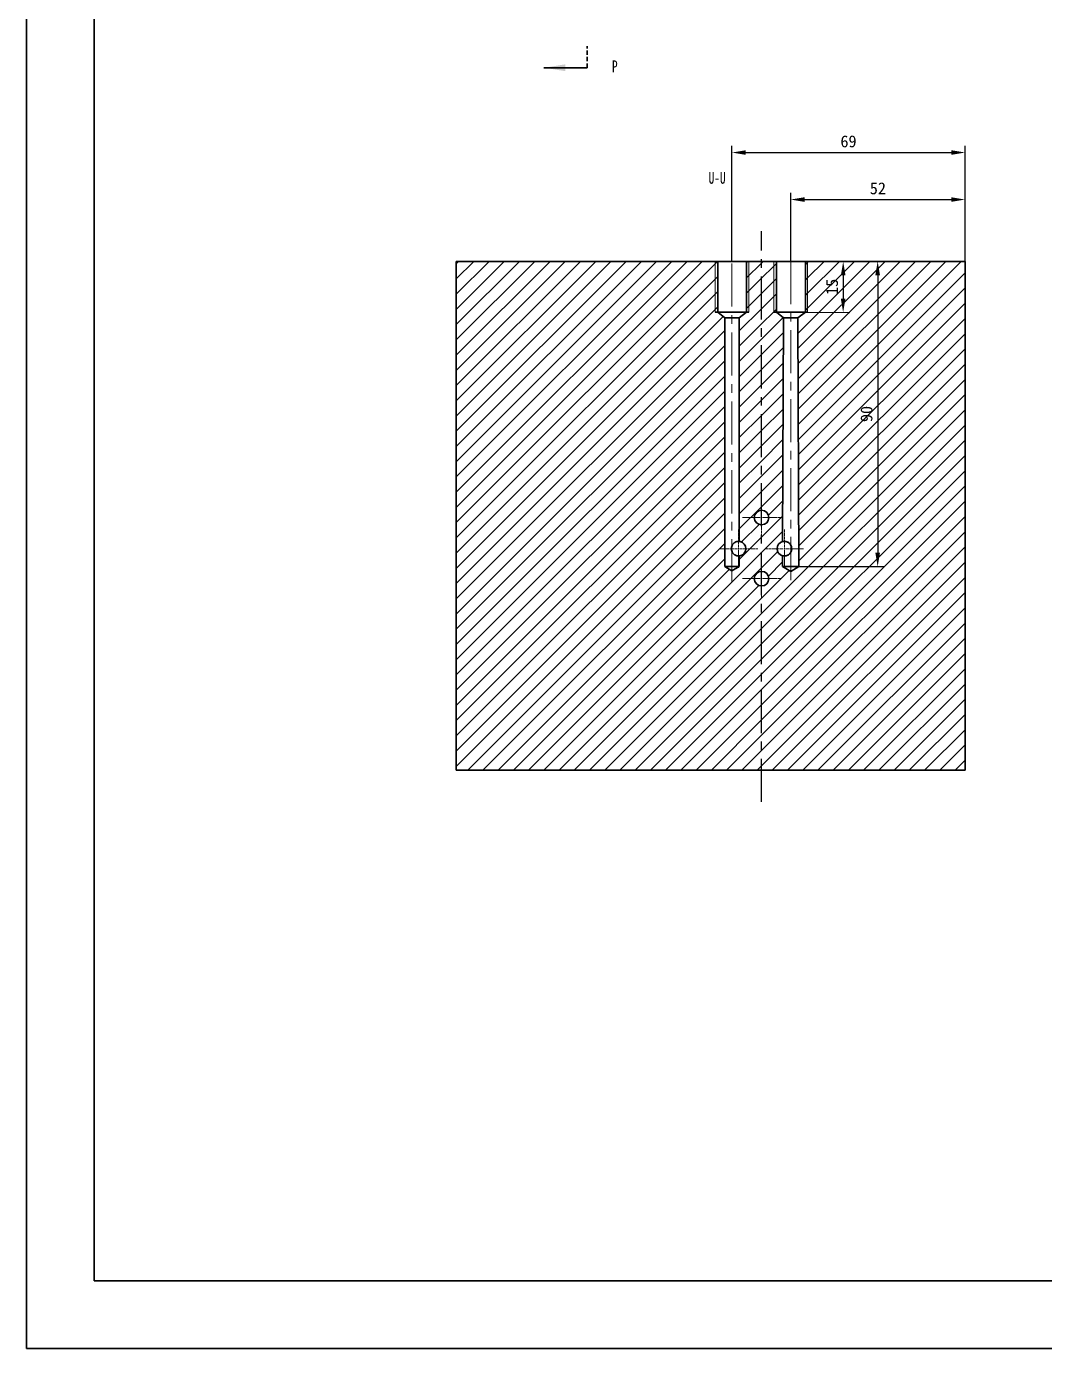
# Model space of a CAD drawing. Header units: millimetres. Extents: x 0 to 1189, y 0 to 841.
# Drawn here: x 0 to 300.2, y 0 to 389.7 of the extents above; entities that cross this region are included whole.
import ezdxf

# ---------------------------------------------------------------- set-up
doc = ezdxf.new("R2010")
doc.units = ezdxf.units.MM
doc.header["$PDSIZE"] = -1
for name, pattern in [('CENTER2', [1.125, 0.75, -0.125, 0.125, -0.125]), ('CENTERX2', [20.32, 12.7, -2.54, 2.54, -2.54]), ('HIDDEN', [1.905, 1.27, -0.635])]:
    doc.linetypes.add(name, pattern=pattern)
doc.layers.get('0').update_dxf_attribs({"lineweight": 35})
doc.layers.get('Defpoints').update_dxf_attribs({"lineweight": 35})
for name, color, linetype, lineweight in [('10', 7, 'Continuous', 35), ('5', 7, 'Continuous', 35), ('中心线层', 1, 'CENTERX2', 25), ('标注层', 4, 'Continuous', 18)]:
    doc.layers.add(name, color=color, linetype=linetype, lineweight=lineweight)
doc.styles.add('SLDTEXTSTYLE5', font='TXT', dxfattribs={"width": 0.7})
doc.dimstyles.new('ISO-25', dxfattribs={"dimtxt": 2.5, "dimasz": 2.5, "dimexe": 1.25, "dimexo": 0.625, "dimtad": 1, "dimtxsty": 'Standard', "dimcen": 2.5, "dimadec": 0, "dimazin": 0, "dimtfac": 1, "dimtmove": 0, "dimatfit": 3, "dimfxl": 1, "dimarcsym": 0})

# ---------------------------------------------------------------- blocks, each defined once
blk = doc.blocks.new('*D98')
at = {"layer": 'Defpoints', "color": 0, "lineweight": 35, "transparency": 16777216}
for p in [(230.35, 320.5), (230.33, 305.48), (240.79, 305.46)]:
    blk.add_point(p, dxfattribs=at)
at = {"layer": '标注层', "color": 0, "lineweight": -2, "transparency": 16777216}
for p, q in [((230.35, 320.5), (242.81, 320.48)), ((240.81, 316.4), (240.79, 309.54)), ((230.33, 305.48), (242.79, 305.45))]:
    blk.add_line(p, q, dxfattribs=at)
at = {"layer": '标注层', "color": 0, "lineweight": 35, "transparency": 16777216}
for points in [[(240.13, 316.4), (241.49, 316.4), (240.81, 320.48)], [(240.11, 309.54), (241.47, 309.54), (240.79, 305.46)]]:
    blk.add_solid(points, dxfattribs=at)
at = {"layer": '标注层', "color": 0, "transparency": 16777216, "insert": (237.53, 312.98), "char_height": 3.5, "attachment_point": 5, "rotation": 89.9043}
blk.add_mtext('15', dxfattribs=at)
blk = doc.blocks.new('*D99')
at = {"layer": 'Defpoints', "color": 0, "lineweight": 35, "transparency": 16777216}
for p in [(241.17, 320.5), (227.73, 230.5), (250.97, 230.5)]:
    blk.add_point(p, dxfattribs=at)
at = {"layer": '标注层', "color": 0, "lineweight": -2, "transparency": 16777216}
for p, q in [((241.17, 320.5), (252.97, 320.5)), ((250.97, 316.42), (250.97, 234.58)), ((227.73, 230.5), (252.97, 230.5))]:
    blk.add_line(p, q, dxfattribs=at)
at = {"layer": '标注层', "color": 0, "lineweight": 35, "transparency": 16777216}
for points in [[(250.29, 316.42), (251.65, 316.42), (250.97, 320.5)], [(250.29, 234.58), (251.65, 234.58), (250.97, 230.5)]]:
    blk.add_solid(points, dxfattribs=at)
at = {"layer": '标注层', "color": 0, "transparency": 16777216, "insert": (247.69, 275.5), "char_height": 3.5, "attachment_point": 5, "rotation": 90}
blk.add_mtext('90', dxfattribs=at)
blk = doc.blocks.new('*D102')
at = {"layer": 'Defpoints', "color": 0, "lineweight": 35, "transparency": 16777216}
for p in [(276.73, 338.72), (225.33, 320.5), (276.73, 320.5)]:
    blk.add_point(p, dxfattribs=at)
at = {"layer": '标注层', "color": 0, "lineweight": -2, "transparency": 16777216}
for p, q in [((225.33, 320.5), (225.33, 340.72)), ((276.73, 320.5), (276.73, 340.72)), ((229.41, 338.72), (272.65, 338.72))]:
    blk.add_line(p, q, dxfattribs=at)
at = {"layer": '标注层', "color": 0, "lineweight": 35, "transparency": 16777216}
for points in [[(229.41, 339.4), (229.41, 338.04), (225.33, 338.72)], [(272.65, 339.4), (272.65, 338.04), (276.73, 338.72)]]:
    blk.add_solid(points, dxfattribs=at)
at = {"layer": '标注层', "color": 0, "transparency": 16777216, "insert": (251.03, 342), "char_height": 3.5, "attachment_point": 5}
blk.add_mtext('52', dxfattribs=at)
blk = doc.blocks.new('*D103')
at = {"layer": 'Defpoints', "color": 0, "lineweight": 35, "transparency": 16777216}
for p in [(276.73, 352.58), (208.02, 320.5), (276.73, 320.5)]:
    blk.add_point(p, dxfattribs=at)
at = {"layer": '标注层', "color": 0, "lineweight": -2, "transparency": 16777216}
for p, q in [((208.02, 320.5), (208.02, 354.58)), ((212.1, 352.58), (272.65, 352.58)), ((276.73, 320.5), (276.73, 354.58))]:
    blk.add_line(p, q, dxfattribs=at)
at = {"layer": '标注层', "color": 0, "lineweight": 35, "transparency": 16777216}
for points in [[(212.1, 353.26), (212.1, 351.9), (208.02, 352.58)], [(272.65, 353.26), (272.65, 351.9), (276.73, 352.58)]]:
    blk.add_solid(points, dxfattribs=at)
at = {"layer": '标注层', "color": 0, "transparency": 16777216, "insert": (242.37, 355.85), "char_height": 3.5, "attachment_point": 5}
blk.add_mtext('69', dxfattribs=at)
blk = doc.blocks.new('*U151')
at = {"layer": '中心线层', "color": 0, "linetype": 'CENTER2', "lineweight": 18, "transparency": 16777216}
for p, q in [((0, 0.43), (0, 5.65)), ((-5.65, 0), (-0.43, 0)), ((0.43, 0), (5.65, 0)), ((0, -5.65), (0, -0.43))]:
    blk.add_line(p, q, dxfattribs=at)
at = {"layer": '中心线层', "color": 0, "linetype": 'Continuous', "lineweight": 18, "transparency": 16777216}
for p, q in [((-0.215, 0), (0.215, 0)), ((0, -0.215), (0, 0.215))]:
    blk.add_line(p, q, dxfattribs=at)
blk = doc.blocks.new('*U152')
at = {"layer": '中心线层', "color": 0, "linetype": 'CENTER2', "lineweight": 18, "transparency": 16777216}
for p, q in [((0, 0.43), (0, 5.65)), ((-5.65, 0), (-0.43, 0)), ((0.43, 0), (5.65, 0)), ((0, -5.65), (0, -0.43))]:
    blk.add_line(p, q, dxfattribs=at)
at = {"layer": '中心线层', "color": 0, "linetype": 'Continuous', "lineweight": 18, "transparency": 16777216}
for p, q in [((-0.215, 0), (0.215, 0)), ((0, -0.215), (0, 0.215))]:
    blk.add_line(p, q, dxfattribs=at)
blk = doc.blocks.new('*U234')
at = {"layer": '中心线层', "color": 0, "linetype": 'CENTER2', "lineweight": 18, "transparency": 16777216}
for p, q in [((0, 0.43), (0, 5.65)), ((-5.65, 0), (-0.43, 0)), ((0.43, 0), (5.65, 0)), ((0, -5.65), (0, -0.43))]:
    blk.add_line(p, q, dxfattribs=at)
at = {"layer": '中心线层', "color": 0, "linetype": 'Continuous', "lineweight": 18, "transparency": 16777216}
for p, q in [((-0.215, 0), (0.215, 0)), ((0, -0.215), (0, 0.215))]:
    blk.add_line(p, q, dxfattribs=at)
blk = doc.blocks.new('*U235')
at = {"layer": '中心线层', "color": 0, "linetype": 'CENTER2', "lineweight": 18, "transparency": 16777216}
for p, q in [((0, 0.43), (0, 5.65)), ((-5.65, 0), (-0.43, 0)), ((0.43, 0), (5.65, 0)), ((0, -5.65), (0, -0.43))]:
    blk.add_line(p, q, dxfattribs=at)
at = {"layer": '中心线层', "color": 0, "linetype": 'Continuous', "lineweight": 18, "transparency": 16777216}
for p, q in [((-0.215, 0), (0.215, 0)), ((0, -0.215), (0, 0.215))]:
    blk.add_line(p, q, dxfattribs=at)

msp = doc.modelspace()

# ---------------------------------------------------------------- hatches: boundary and pattern name
at = {"lineweight": 18}
h = msp.add_hatch(dxfattribs=at)
h.set_pattern_fill('ANSI31', color=256)
edge = h.paths.add_edge_path()
edge.add_line((205.869, 303.83), (203.819, 305.475))
edge.add_line((203.819, 305.475), (203.019, 305.475))
edge.add_line((203.019, 305.475), (203.019, 320.5))
edge.add_line((203.019, 320.5), (126.728, 320.5))
edge.add_line((126.728, 320.5), (126.728, 170.5))
edge.add_line((126.728, 170.5), (216.728, 170.5))
edge.add_line((216.728, 170.5), (216.728, 224.813))
edge.add_arc((216.728, 226.963), 2.15, 180, 270, ccw=False)
edge.add_arc((216.728, 226.963), 2.15, 90, 180, ccw=False)
edge.add_line((216.728, 229.113), (216.728, 235.8))
edge.add_line((216.728, 235.8), (212.128, 235.8))
edge.add_arc((209.978, 235.8), 2.15, -78.15387, 0, ccw=False)
edge.add_spline(control_points=[(210.419, 233.696), (210.419, 233.696), (210.39, 233.689), (210.275, 233.67), (210.19, 233.658), (209.967, 233.647), (209.831, 233.649), (209.597, 233.683), (209.515, 233.699), (209.344, 233.744), (209.254, 233.773), (209.076, 233.846), (208.986, 233.889), (208.81, 233.992), (208.722, 234.052), (208.557, 234.183), (208.479, 234.255), (208.334, 234.411), (208.265, 234.496), (208.133, 234.689), (208.071, 234.799), (208.019, 234.913)], knot_values=[0.5884744, 0.5884744, 0.5884744, 0.5884744, 0.6509744, 0.6509744, 0.7134744, 0.7134744, 0.7759744, 0.7759744, 0.8072244, 0.8072244, 0.8384744, 0.8384744, 0.8697244, 0.8697244, 0.9009744, 0.9009744, 0.9322244, 0.9322244, 0.9634744, 0.9634744, 1, 1, 1, 1], degree=3, periodic=0)
edge.add_line((210.169, 233.646), (210.169, 230.525))
edge.add_line((210.169, 230.525), (208.019, 229.284))
edge.add_line((208.019, 229.284), (205.869, 230.525))
edge.add_line((205.869, 230.525), (205.869, 303.83))
edge = h.paths.add_edge_path(flags=17)
edge.add_line((216.728, 320.5), (213.019, 320.5))
edge.add_line((213.019, 320.5), (213.019, 305.5))
edge.add_line((213.019, 305.5), (212.371, 305.498))
edge.add_line((212.371, 305.498), (210.169, 303.83))
edge.add_line((210.169, 303.83), (210.169, 237.942))
edge.add_spline(control_points=[(210.169, 237.942), (210.237, 237.935), (210.292, 237.927), (210.39, 237.911), (210.419, 237.904), (210.419, 237.904)], knot_values=[0, 0, 0, 0, 0.0444432, 0.0444432, 0.1069432, 0.1069432, 0.1069432, 0.1069432], degree=3, periodic=0)
edge.add_arc((209.978, 235.8), 2.15, 0, 78.53547, ccw=False)
edge.add_line((212.128, 235.8), (216.728, 235.8))
edge.add_line((216.728, 235.8), (216.728, 242.813))
edge.add_arc((216.728, 244.963), 2.15, 180, 270, ccw=False)
edge.add_arc((216.728, 244.963), 2.15, 90, 180, ccw=False)
edge.add_line((216.728, 247.113), (216.728, 320.5))
h.paths.add_polyline_path([(203.819, 320.5), (203.019, 320.5), (203.019, 305.475), (203.819, 305.475)], flags=17)
h.paths.add_polyline_path([(213.019, 320.5), (212.341, 320.5), (212.341, 305.498), (213.019, 305.5)], flags=16)
h.paths.add_polyline_path([(230.327, 320.475), (229.649, 320.475), (229.649, 305.498), (230.327, 305.5)], flags=17)
h.paths.add_polyline_path([(221.127, 320.475), (220.327, 320.475), (220.327, 305.475), (221.127, 305.475)], flags=17)
h.paths.add_polyline_path([(229.649, 305.498), (229.649, 305.475), (229.679, 305.498)])
h.paths.add_polyline_path([(224.054, 237.872), (223.974, 237.892), (223.913, 237.905), (223.895, 237.909)])
h.paths.add_polyline_path([(225.105, 237.205), (225.104, 237.206), (225.223, 237.056), (225.217, 237.065), (225.156, 237.144)])
h.paths.add_polyline_path([(225.006, 237.312), (224.979, 237.339), (225.102, 237.208), (225.058, 237.258)])
h.paths.add_polyline_path([(225.246, 237.023), (225.227, 237.049), (225.327, 236.897), (225.288, 236.96)])
h.paths.add_polyline_path([(224.836, 237.467), (224.833, 237.469), (224.974, 237.344), (224.968, 237.351), (224.898, 237.414)])
h.paths.add_polyline_path([(223.183, 237.93), (222.989, 237.894), (223.04, 237.905), (223.086, 237.914), (223.122, 237.92)])
h.paths.add_polyline_path([(224.725, 237.551), (224.689, 237.576), (224.829, 237.472), (224.785, 237.507)])
h.paths.add_polyline_path([(223.478, 237.95), (223.417, 237.949), (223.359, 237.947), (223.305, 237.943), (223.254, 237.938), (223.206, 237.933), (223.178, 237.929)])
h.paths.add_polyline_path([(224.415, 237.735), (224.371, 237.755), (224.526, 237.677), (224.478, 237.703)])
h.paths.add_polyline_path([(223.747, 237.933), (223.684, 237.94), (223.63, 237.945), (223.61, 237.946)])
h.paths.add_polyline_path([(224.366, 237.758), (224.362, 237.76), (224.288, 237.792), (224.225, 237.816), (224.21, 237.821)])
h = msp.add_hatch(dxfattribs=at)
h.set_pattern_fill('ANSI31', color=256)
h.paths.add_polyline_path([(240.146, 309.763), (240.157, 316.18), (234.907, 316.188), (234.896, 309.772)], flags=24)
h.paths.add_polyline_path([(250.316, 272), (250.316, 279), (245.066, 279), (245.066, 272)], flags=24)
h.paths.add_polyline_path([(225.61, 235.522), (225.611, 235.533), (225.612, 235.538), (225.614, 235.558), (225.613, 235.549), (225.612, 235.54), (225.611, 235.531)])
h.paths.add_polyline_path([(225.452, 234.947), (225.457, 234.959), (225.453, 234.951), (225.45, 234.943), (225.446, 234.935)])
h.paths.add_polyline_path([(225.466, 234.98), (225.471, 234.993), (225.467, 234.984), (225.464, 234.976), (225.46, 234.968)])
h.paths.add_polyline_path([(225.437, 234.914), (225.442, 234.927), (225.439, 234.918), (225.435, 234.91), (225.431, 234.902)])
h.paths.add_polyline_path([(225.479, 235.014), (225.487, 235.035), (225.484, 235.026), (225.481, 235.018), (225.477, 235.009), (225.474, 235.001), (225.477, 235.008)])
h.paths.add_polyline_path([(225.416, 234.869), (225.421, 234.879), (225.419, 234.875), (225.428, 234.894), (225.424, 234.886), (225.42, 234.878)])
h.paths.add_polyline_path([(225.495, 235.056), (225.5, 235.069), (225.496, 235.06), (225.493, 235.052), (225.49, 235.043)])
h.paths.add_polyline_path([(225.388, 234.813), (225.394, 234.826), (225.399, 234.834), (225.412, 234.861), (225.408, 234.853), (225.404, 234.845), (225.4, 234.837), (225.396, 234.829), (225.392, 234.821)])
h.paths.add_polyline_path([(225.505, 235.083), (225.514, 235.111), (225.512, 235.103), (225.509, 235.094), (225.506, 235.086), (225.503, 235.077), (225.5, 235.07)])
h.paths.add_polyline_path([(225.371, 234.781), (225.378, 234.793), (225.384, 234.805), (225.38, 234.797), (225.376, 234.789)])
h.paths.add_polyline_path([(225.52, 235.128), (225.526, 235.146), (225.523, 235.137), (225.52, 235.128), (225.517, 235.12), (225.521, 235.131)])
h.paths.add_polyline_path([(225.354, 234.75), (225.359, 234.759), (225.356, 234.754), (225.367, 234.774), (225.363, 234.766), (225.358, 234.758)])
h.paths.add_polyline_path([(225.533, 235.167), (225.537, 235.18), (225.534, 235.172), (225.531, 235.163), (225.529, 235.154)])
h.paths.add_polyline_path([(225.336, 234.719), (225.343, 234.73), (225.35, 234.742), (225.345, 234.734), (225.341, 234.726)])
h.paths.add_polyline_path([(225.543, 235.202), (225.547, 235.215), (225.544, 235.206), (225.542, 235.198), (225.539, 235.189)])
h.paths.add_polyline_path([(225.327, 234.703), (225.332, 234.711), (225.327, 234.703)])
h.paths.add_polyline_path([(225.553, 235.237), (225.556, 235.25), (225.554, 235.241), (225.552, 235.232), (225.549, 235.224)])
h.paths.add_polyline_path([(225.562, 235.273), (225.567, 235.293), (225.565, 235.285), (225.563, 235.276), (225.561, 235.267), (225.559, 235.258), (225.561, 235.267)])
h.paths.add_polyline_path([(225.627, 235.755), (225.628, 235.768), (225.628, 235.782), (225.628, 235.773), (225.627, 235.764)])
h.paths.add_polyline_path([(225.573, 235.315), (225.575, 235.328), (225.574, 235.32), (225.571, 235.311), (225.569, 235.302)])
h.paths.add_polyline_path([(225.626, 235.719), (225.627, 235.729), (225.627, 235.722), (225.627, 235.746), (225.627, 235.737), (225.627, 235.728)])
h.paths.add_polyline_path([(225.579, 235.344), (225.585, 235.372), (225.583, 235.363), (225.581, 235.355), (225.579, 235.346), (225.577, 235.337), (225.576, 235.331)])
h.paths.add_polyline_path([(225.625, 235.683), (225.625, 235.696), (225.626, 235.71), (225.626, 235.701), (225.625, 235.692)])
h.paths.add_polyline_path([(225.589, 235.391), (225.592, 235.407), (225.59, 235.399), (225.588, 235.39), (225.587, 235.381), (225.589, 235.393)])
h.paths.add_polyline_path([(225.622, 235.647), (225.623, 235.66), (225.623, 235.66), (225.624, 235.674), (225.624, 235.665), (225.623, 235.656)])
h.paths.add_polyline_path([(225.596, 235.429), (225.598, 235.443), (225.597, 235.434), (225.595, 235.425), (225.593, 235.416)])
h.paths.add_polyline_path([(225.618, 235.597), (225.62, 235.61), (225.622, 235.638), (225.621, 235.629), (225.62, 235.62), (225.62, 235.611), (225.619, 235.602)])
h.paths.add_polyline_path([(225.6, 235.451), (225.604, 235.478), (225.602, 235.469), (225.601, 235.46), (225.599, 235.451), (225.601, 235.461)])
h.paths.add_polyline_path([(225.615, 235.567), (225.617, 235.58), (225.618, 235.593), (225.617, 235.585), (225.616, 235.576)])
h.paths.add_polyline_path([(225.605, 235.487), (225.607, 235.5), (225.609, 235.513), (225.608, 235.505), (225.606, 235.496)])
h.paths.add_polyline_path([(225.544, 236.394), (225.54, 236.407), (225.536, 236.42), (225.539, 236.412), (225.541, 236.403)])
h.paths.add_polyline_path([(225.628, 235.8), (225.628, 235.818), (225.628, 235.809), (225.628, 235.8), (225.628, 235.791), (225.628, 235.8)])
edge = h.paths.add_edge_path()
edge.add_line((227.477, 303.83), (227.709, 235.8))
edge.add_line((227.709, 235.8), (227.727, 235.8))
edge.add_line((227.727, 235.8), (227.727, 230.5))
edge.add_line((227.727, 230.5), (225.327, 229.114))
edge.add_line((225.327, 229.114), (222.927, 230.5))
edge.add_line((222.927, 230.5), (222.927, 233.722))
edge.add_arc((223.478, 235.8), 2.15, 104.84155, 255.15845, ccw=False)
edge.add_line((222.927, 237.878), (223.177, 303.83))
edge.add_line((223.177, 303.83), (221.127, 305.475))
edge.add_line((221.127, 305.475), (220.327, 305.475))
edge.add_line((220.327, 305.475), (220.327, 320.475))
edge.add_line((220.327, 320.475), (220.302, 320.5))
edge.add_line((220.302, 320.5), (216.728, 320.5))
edge.add_line((216.728, 320.5), (216.728, 247.113))
edge.add_arc((216.728, 244.963), 2.15, 0, 90, ccw=False)
edge.add_arc((216.728, 244.963), 2.15, -90, 0, ccw=False)
edge.add_line((216.728, 242.813), (216.728, 229.113))
edge.add_arc((216.728, 226.963), 2.15, 0, 90, ccw=False)
edge.add_arc((216.728, 226.963), 2.15, -90, 0, ccw=False)
edge.add_line((216.728, 224.813), (216.728, 170.5))
edge.add_line((216.728, 170.5), (276.728, 170.5))
edge.add_line((276.728, 170.5), (276.728, 320.5))
edge.add_line((276.728, 320.5), (230.352, 320.5))
edge.add_line((230.352, 320.5), (230.327, 320.475))
edge.add_line((230.327, 320.475), (230.327, 305.5))
edge.add_line((230.327, 305.5), (229.649, 305.498))
edge.add_line((229.649, 305.498), (227.477, 303.83))
h.paths.add_polyline_path([(225.627, 235.841), (225.627, 235.854), (225.627, 235.845), (225.627, 235.836), (225.628, 235.827)])
h.paths.add_polyline_path([(225.332, 236.889), (225.327, 236.897), (225.327, 236.897)])
h.paths.add_polyline_path([(225.626, 235.877), (225.626, 235.89), (225.626, 235.881), (225.627, 235.872), (225.627, 235.863)])
h.paths.add_polyline_path([(225.35, 236.858), (225.343, 236.869), (225.336, 236.881), (225.341, 236.873), (225.345, 236.866)])
h.paths.add_polyline_path([(225.625, 235.913), (225.624, 235.926), (225.625, 235.917), (225.625, 235.908), (225.625, 235.899)])
h.paths.add_polyline_path([(225.367, 236.826), (225.361, 236.838), (225.354, 236.85), (225.358, 236.842), (225.363, 236.834)])
h.paths.add_polyline_path([(225.623, 235.949), (225.622, 235.962), (225.622, 235.953), (225.623, 235.944), (225.624, 235.935)])
h.paths.add_polyline_path([(225.384, 236.795), (225.378, 236.807), (225.371, 236.818), (225.375, 236.81), (225.38, 236.803)])
h.paths.add_polyline_path([(225.62, 235.985), (225.619, 235.998), (225.619, 235.989), (225.62, 235.98), (225.621, 235.971)])
h.paths.add_polyline_path([(225.4, 236.763), (225.394, 236.775), (225.388, 236.787), (225.392, 236.779), (225.396, 236.771)])
h.paths.add_polyline_path([(225.617, 236.02), (225.615, 236.034), (225.616, 236.025), (225.617, 236.016), (225.618, 236.007)])
h.paths.add_polyline_path([(225.416, 236.73), (225.41, 236.742), (225.404, 236.755), (225.408, 236.747), (225.412, 236.738)])
h.paths.add_polyline_path([(225.613, 236.056), (225.611, 236.07), (225.612, 236.061), (225.613, 236.052), (225.614, 236.043)])
h.paths.add_polyline_path([(225.431, 236.698), (225.426, 236.71), (225.42, 236.722), (225.424, 236.714), (225.428, 236.706)])
h.paths.add_polyline_path([(225.608, 236.092), (225.606, 236.105), (225.607, 236.096), (225.609, 236.087), (225.61, 236.078)])
h.paths.add_polyline_path([(225.446, 236.665), (225.441, 236.677), (225.435, 236.69), (225.439, 236.681), (225.442, 236.673)])
h.paths.add_polyline_path([(225.603, 236.127), (225.601, 236.141), (225.602, 236.132), (225.603, 236.123), (225.605, 236.114)])
h.paths.add_polyline_path([(225.46, 236.632), (225.455, 236.644), (225.45, 236.657), (225.453, 236.649), (225.457, 236.64)])
h.paths.add_polyline_path([(225.597, 236.163), (225.595, 236.176), (225.596, 236.167), (225.598, 236.158), (225.599, 236.149)])
h.paths.add_polyline_path([(225.474, 236.599), (225.469, 236.611), (225.464, 236.624), (225.467, 236.615), (225.471, 236.607)])
h.paths.add_polyline_path([(225.591, 236.198), (225.588, 236.211), (225.59, 236.202), (225.592, 236.194), (225.593, 236.185)])
h.paths.add_polyline_path([(225.487, 236.565), (225.482, 236.578), (225.477, 236.59), (225.481, 236.582), (225.484, 236.574)])
h.paths.add_polyline_path([(225.584, 236.233), (225.581, 236.246), (225.583, 236.238), (225.585, 236.229), (225.586, 236.22)])
h.paths.add_polyline_path([(225.5, 236.531), (225.495, 236.544), (225.49, 236.557), (225.493, 236.548), (225.496, 236.54)])
h.paths.add_polyline_path([(225.576, 236.268), (225.573, 236.281), (225.575, 236.273), (225.577, 236.264), (225.579, 236.255)])
h.paths.add_polyline_path([(225.512, 236.497), (225.507, 236.51), (225.503, 236.523), (225.506, 236.514), (225.509, 236.506)])
h.paths.add_polyline_path([(225.568, 236.303), (225.565, 236.316), (225.567, 236.308), (225.569, 236.299), (225.571, 236.29)])
h.paths.add_polyline_path([(225.523, 236.463), (225.519, 236.476), (225.514, 236.489), (225.517, 236.48), (225.52, 236.472)])
h.paths.add_polyline_path([(225.559, 236.338), (225.556, 236.351), (225.558, 236.342), (225.561, 236.334), (225.563, 236.325)])
h.paths.add_polyline_path([(225.534, 236.429), (225.53, 236.442), (225.526, 236.455), (225.528, 236.446), (225.531, 236.438)])
h.paths.add_polyline_path([(225.554, 236.36), (225.55, 236.373), (225.546, 236.386), (225.549, 236.377), (225.551, 236.368)])

# ---------------------------------------------------------------- linework, layer by layer
at = {"color": 7, "linetype": 'HIDDEN', "lineweight": 35}
msp.add_line((165.282, 377.575), (165.282, 383.925), dxfattribs=at)
at = {"color": 7, "linetype": 'Continuous', "lineweight": 35}
for p, q in [((165.282, 377.575), (152.582, 377.575)), ((126.728, 320.5), (126.728, 170.5)), ((213.044, 320.5), (126.728, 320.5)), ((220.302, 320.5), (213.044, 320.5)), ((220.327, 320.475), (220.302, 320.5)), ((230.352, 320.5), (220.302, 320.5)), ((230.327, 320.475), (220.327, 320.475)), ((230.352, 320.5), (230.327, 320.475)), ((276.728, 320.5), (230.352, 320.5)), ((276.728, 170.5), (276.728, 320.5)), ((205.869, 305.475), (203.019, 305.475)), ((213.019, 305.5), (205.869, 305.475)), ((223.177, 305.475), (220.327, 305.475)), ((230.327, 305.5), (223.177, 305.475)), ((205.869, 230.525), (205.869, 303.83)), ((210.169, 303.83), (210.169, 237.942)), ((222.927, 237.878), (223.177, 303.83)), ((227.477, 303.83), (227.727, 230.5)), ((208.019, 229.284), (205.869, 230.525)), ((210.169, 230.525), (205.869, 230.525)), ((210.169, 230.525), (208.019, 229.284)), ((210.169, 233.539), (210.169, 230.525)), ((222.927, 230.5), (222.927, 233.722)), ((227.727, 230.5), (222.927, 230.5)), ((225.327, 229.114), (222.927, 230.5)), ((227.727, 230.5), (225.327, 229.114)), ((276.728, 170.5), (126.728, 170.5))]:
    msp.add_line(p, q, dxfattribs=at)
at = {"color": 7, "linetype": 'Continuous', "lineweight": 18}
for p, q in [((203.019, 305.475), (203.019, 320.5)), ((213.019, 320.5), (213.019, 305.5)), ((220.327, 305.475), (220.327, 320.475)), ((230.327, 320.475), (230.327, 305.5))]:
    msp.add_line(p, q, dxfattribs=at)
at = {"lineweight": 35}
for p, q in [((203.819, 305.475), (203.819, 320.5)), ((212.341, 305.475), (212.341, 320.5)), ((221.127, 305.475), (221.127, 320.475)), ((229.649, 305.498), (229.649, 320.475)), ((203.819, 305.475), (205.869, 303.83)), ((210.169, 303.83), (212.341, 305.475)), ((221.127, 305.475), (223.177, 303.83)), ((227.477, 303.83), (229.649, 305.498)), ((205.869, 303.83), (210.169, 303.83)), ((223.177, 303.83), (227.477, 303.83))]:
    msp.add_line(p, q, dxfattribs=at)
at = {"color": 7, "linetype": 'Continuous', "lineweight": 35}
for centre in [(216.728, 244.963), (216.728, 226.963)]:
    msp.add_circle(centre, 2.15, dxfattribs=at)
for centre, start, end in [((209.978, 235.8), 281.84613, 78.15387), ((223.478, 235.8), 104.84155, 255.15845)]:
    msp.add_arc(centre, 2.15, start, end, dxfattribs=at)
for points, knots in [([(210.419, 237.904), (210.419, 237.904), (210.39, 237.911), (210.276, 237.93), (210.19, 237.942), (209.969, 237.953), (209.836, 237.951), (209.524, 237.908), (209.352, 237.866), (208.992, 237.72), (208.813, 237.62), (208.479, 237.356), (208.33, 237.198), (208.084, 236.841), (207.989, 236.645), (207.861, 236.232), (207.828, 236.019), (207.828, 235.584), (207.86, 235.372), (207.988, 234.957), (208.082, 234.763), (208.265, 234.496), (208.334, 234.411), (208.479, 234.255), (208.557, 234.183), (208.722, 234.052), (208.81, 233.992), (208.986, 233.889), (209.076, 233.846), (209.254, 233.773), (209.344, 233.744), (209.515, 233.699), (209.597, 233.683), (209.831, 233.649), (209.967, 233.647), (210.19, 233.658), (210.275, 233.67), (210.39, 233.689), (210.419, 233.696), (210.419, 233.696)], [0, 0, 0, 0, 0.0625, 0.0625, 0.125, 0.125, 0.1875, 0.1875, 0.25, 0.25, 0.3125, 0.3125, 0.375, 0.375, 0.4375, 0.4375, 0.5, 0.5, 0.5625, 0.5625, 0.625, 0.625, 0.65625, 0.65625, 0.6875, 0.6875, 0.71875, 0.71875, 0.75, 0.75, 0.78125, 0.78125, 0.8125, 0.8125, 0.875, 0.875, 0.9375, 0.9375, 1, 1, 1, 1]), ([(222.927, 233.722), (222.927, 233.722), (222.957, 233.713), (223.077, 233.687), (223.164, 233.67), (223.395, 233.648), (223.535, 233.645), (223.776, 233.669), (223.862, 233.683), (224.04, 233.723), (224.131, 233.749), (224.317, 233.818), (224.413, 233.861), (224.597, 233.961), (224.687, 234.019), (224.86, 234.15), (224.943, 234.223), (225.096, 234.381), (225.167, 234.465), (225.36, 234.737), (225.458, 234.935), (225.594, 235.358), (225.627, 235.575), (225.628, 236.019), (225.594, 236.237), (225.461, 236.658), (225.362, 236.858), (225.172, 237.128), (225.101, 237.214), (224.949, 237.372), (224.868, 237.444), (224.696, 237.575), (224.605, 237.634), (224.42, 237.735), (224.327, 237.778), (224.141, 237.848), (224.047, 237.875), (223.869, 237.916), (223.784, 237.93), (223.54, 237.955), (223.398, 237.952), (223.166, 237.93), (223.077, 237.913), (222.958, 237.887), (222.927, 237.878), (222.927, 237.878)], [0, 0, 0, 0, 0.0625, 0.0625, 0.125, 0.125, 0.1875, 0.1875, 0.21875, 0.21875, 0.25, 0.25, 0.28125, 0.28125, 0.3125, 0.3125, 0.34375, 0.34375, 0.375, 0.375, 0.4375, 0.4375, 0.5, 0.5, 0.5625, 0.5625, 0.625, 0.625, 0.65625, 0.65625, 0.6875, 0.6875, 0.71875, 0.71875, 0.75, 0.75, 0.78125, 0.78125, 0.8125, 0.8125, 0.875, 0.875, 0.9375, 0.9375, 1, 1, 1, 1])]:
    msp.add_open_spline(points, degree=3, knots=knots, dxfattribs=at)
msp.add_solid([(152.582, 377.575), (158.932, 376.559), (158.932, 378.591)], dxfattribs=at)
at = {"layer": '5', "color": 7, "lineweight": 35}
for p, q in [((0, 841), (0, 0)), ((20, 821), (20, 20)), ((20, 20), (1169, 20)), ((0, 0), (1189, 0))]:
    msp.add_line(p, q, dxfattribs=at)
at = {"layer": '中心线层'}
msp.add_line((216.728, 161.129), (216.728, 329.425), dxfattribs=at)
at = {"layer": '中心线层', "lineweight": 18}
for p, q in [((208.019, 225.888), (208.019, 325.982)), ((225.327, 226.552), (225.327, 325.849))]:
    msp.add_line(p, q, dxfattribs=at)

# ---------------------------------------------------------------- block references
at = {"layer": '中心线层', "linetype": 'CENTER2', "lineweight": 18}
for name, p in [('*U151', (216.728, 244.963)), ('*U234', (209.978, 235.8)), ('*U235', (223.478, 235.8)), ('*U152', (216.728, 226.963))]:
    msp.add_blockref(name, p, dxfattribs=at)

# ---------------------------------------------------------------- texts
at = {"color": 7, "linetype": 'Continuous', "lineweight": 35, "insert": (172.637, 379.738), "char_height": 3.5, "attachment_point": 1, "style": 'SLDTEXTSTYLE5'}
msp.add_mtext('P', dxfattribs=at)
at = {"layer": '10', "lineweight": 35, "insert": (203.627, 346.887), "char_height": 3.5, "attachment_point": 2, "style": 'SLDTEXTSTYLE5'}
msp.add_mtext('U-U', dxfattribs=at)

# ---------------------------------------------------------------- dimensions: what is measured, and where the dimension line sits
at = {"layer": '标注层'}
for base, p1, text, picture, middle in [((276.728, 352.579), (208.019, 320.5), '69', '*D103', (242.373, 355.853)), ((276.728, 338.724), (225.327, 320.5), '52', '*D102', (251.027, 341.998))]:
    dim = msp.add_linear_dim(base=base, p1=p1, p2=(276.728, 320.5), text=text, dimstyle='ISO-25', override={"dimtxt": 3.5, "dimasz": 4.08, "dimexe": 2, "dimexo": 0, "dimgap": 1.524, "dimtoh": 1, "dimzin": 0, "dimadec": 2, "dimtzin": 0}, dxfattribs=at)
    dim.commit()
    dim.dimension.update_dxf_attribs({"geometry": picture, "text_midpoint": middle})
dim = msp.add_linear_dim(base=(250.965, 230.5), p1=(241.17, 320.5), p2=(227.727, 230.5), angle=90, text='90', dimstyle='ISO-25', override={"dimtxt": 3.5, "dimasz": 4.08, "dimexe": 2, "dimexo": 0, "dimgap": 1.524, "dimtoh": 1, "dimzin": 0, "dimadec": 2, "dimtzin": 0}, dxfattribs=at)
dim.commit()
dim.dimension.update_dxf_attribs({"geometry": '*D99', "text_midpoint": (247.691, 275.5)})
dim = msp.add_aligned_dim(p1=(230.352, 320.5), p2=(230.327, 305.475), distance=10.461, text='15', dimstyle='ISO-25', override={"dimtxt": 3.5, "dimasz": 4.08, "dimexe": 2, "dimexo": 0, "dimgap": 1.524, "dimtoh": 1, "dimzin": 0, "dimadec": 2, "dimtzin": 0}, dxfattribs=at)
dim.commit()
dim.dimension.update_dxf_attribs({"geometry": '*D98', "text_midpoint": (237.527, 312.976)})

doc.saveas('drawing.dxf')
